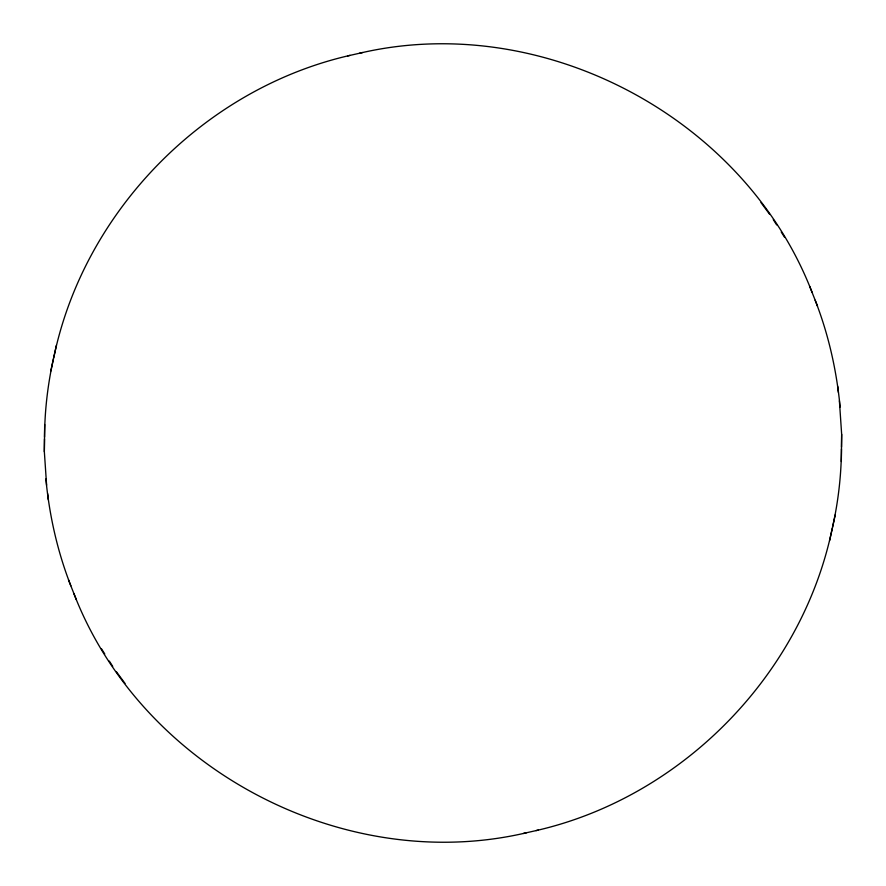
<?xml version="1.0" encoding="UTF-8"?>
<svg xmlns="http://www.w3.org/2000/svg" width="886" height="886" viewBox="0 0 886 886"><rect width="100%" height="100%" fill="white"/><g stroke="black" fill="none" stroke-linecap="round" stroke-linejoin="round"><path stroke-width="1.33" d="M46.604 485.185L44.344 451.661L44.488 438.924M44.544 437.064C44.677 410.716 47.766 384.358 53.481 358.642M832.519 527.358C838.234 501.642 841.323 475.284 841.456 448.936M841.512 447.076L841.656 434.339L839.396 400.815M44.344 451.661L44.677 424.505M841.323 461.495L841.656 434.339M53.78 357.479C84.081 211.078 204.245 88.6 349.992 55.386M536.008 830.614C681.755 797.4 801.919 674.922 832.22 528.521M50.779 371.134L56.416 345.252M829.584 540.748L835.221 514.866M359.638 53.204C542.332 10.366 744.462 117.284 812.03 292.247M73.97 593.753C141.538 768.716 343.668 875.634 526.362 832.796M347.655 55.918L362.684 52.518M523.316 833.482L538.345 830.082M769.69 214.39L760.974 202.573M116.31 671.61L125.026 683.427M773.279 219.606L776.657 224.922M781.23 232.021L784.642 237.382M109.343 661.078L112.721 666.394M101.358 648.618L104.769 653.979M815.164 300.243C828.532 334.421 836.65 370.57 840.116 407.073M45.884 478.927C49.35 515.43 57.468 551.579 70.836 585.757M809.693 286.366L817.512 306.124M68.488 579.876L76.307 599.634M837.658 386.13L838.389 392.443M47.611 493.557L48.342 499.87"/></g></svg>
